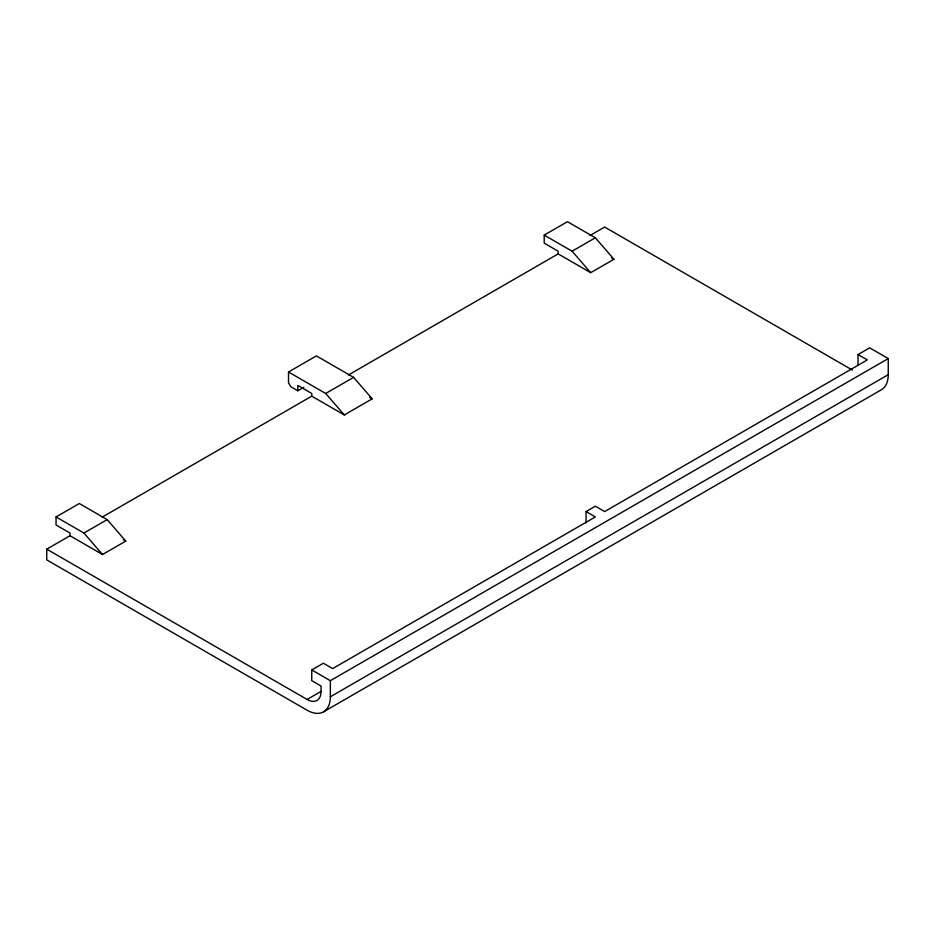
<?xml version="1.0" encoding="UTF-8"?>
<svg xmlns="http://www.w3.org/2000/svg" width="935" height="935" viewBox="0 0 935 935"><rect width="100%" height="100%" fill="white"/><g stroke="black" fill="none" stroke-linecap="round" stroke-linejoin="round"><path stroke-width="1.4" d="M303.875 387.289L297.809 390.783L290.832 386.763L288.506 382.731L288.506 372.001L316.404 355.896L353.594 377.366L372.188 398.836L344.302 414.941L311.752 396.159L102.079 517.207M69.996 535.732L69.996 533.043L56.053 524.991L56.053 516.938L79.3 503.521L107.186 519.626L125.781 541.096L102.534 554.525L69.996 535.732L46.75 549.149L46.75 559.89L307.101 710.203A32.877 18.98 60 0 0 330.347 696.785L888.25 374.678L888.25 358.572L869.655 347.843L858.026 354.552L858.026 365.281M558.16 253.888L558.16 251.211L544.217 243.158L544.217 235.106L567.452 221.689L595.35 237.782L613.944 259.264L590.698 272.681L558.16 253.888L348.486 374.947M589.973 235.526L604.653 227.053L852.369 370.073M56.053 516.938L83.94 533.043L107.186 519.626M288.506 372.001L325.696 393.471L353.594 377.366M544.217 235.106L572.103 251.211L595.35 237.782M46.75 549.149L307.101 699.462A19.728 11.384 60 0 0 321.056 691.409L321.056 686.045L311.752 680.68L311.752 669.939L323.381 663.231L332.673 668.595L595.35 516.938L586.058 511.574L586.058 522.91M586.058 511.574L595.35 506.209L604.653 511.574L867.329 359.917L858.026 354.552M311.752 669.939L330.347 680.68L888.25 358.572M307.101 699.462L321.021 691.433M323.545 711.827L881.436 389.731A32.877 18.98 60 0 0 888.25 374.678M611.443 257.815L613.944 259.264M369.687 397.398L372.188 398.836M123.28 539.659L125.781 541.096M572.103 251.211L590.698 272.681M325.696 393.471L344.302 414.941M83.94 533.043L102.534 554.525M330.347 680.68L330.347 696.785M311.752 396.159L311.752 393.471L297.809 385.419L297.809 390.783"/></g></svg>
